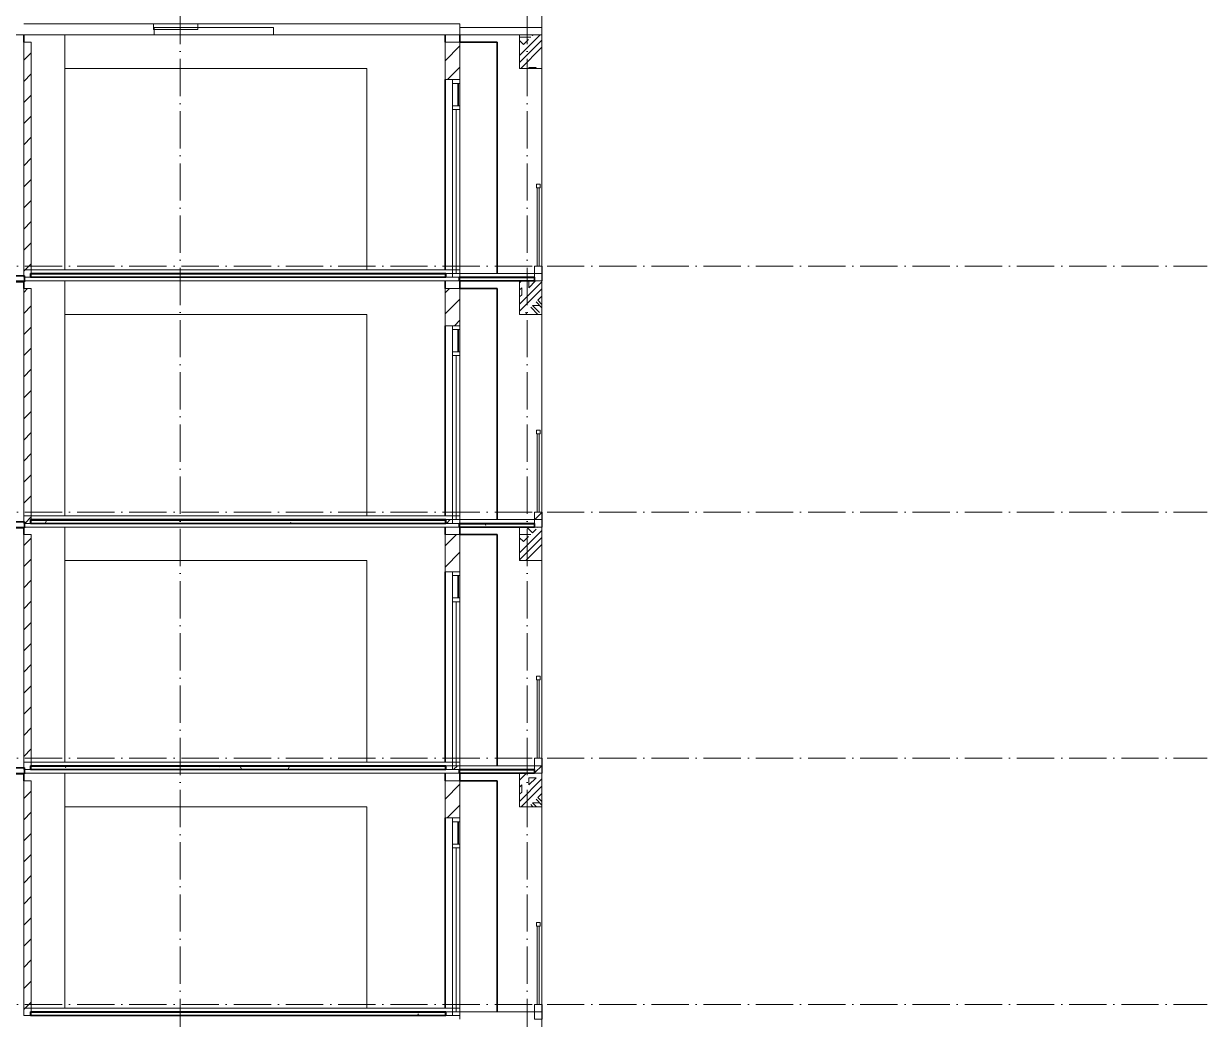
# Model space of a CAD drawing. Header units: millimetres. Extents: x -4940 to 55609, y -15283 to 93540.
# Drawn here: x 35650 to 51521, y 67900 to 81250 of the extents above; entities that cross this region are included whole.
import ezdxf

# ---------------------------------------------------------------- set-up
doc = ezdxf.new("R2010")
doc.units = ezdxf.units.MM
doc.linetypes.add('Grid Line', pattern=[14, 10, -2, 0, -2])
for name, color, linetype, lineweight in [('A-FLOR-HRAL', 41, 'Continuous', 5), ('A-FLOR-MCUT', 3, 'Continuous', 9), ('CUA', 31, 'Continuous', 9), ('HATCH-TUONG', 152, 'Continuous', 9), ('NET CAT', 3, 'Continuous', 5), ('NET CATConcrete', 3, 'Continuous', 5), ('NET THAY 2', 55, 'Continuous', 5), ('NET-CAT', 3, 'Continuous', 9), ('NET-THAY', 2, 'Continuous', 15), ('TRUC', 225, 'Continuous', 5)]:
    doc.layers.add(name, color=color, linetype=linetype, lineweight=lineweight)
pattern_1 = [(0, (21278.48, 39800), (1625.6, 406.4), [67.056, -1152.144, 67.056, -1152.144, -6502.4]), (0, (21278.48, 39800), (1625.6, 406.4), [-2438.4, 67.056, -2371.344, 67.056, -1152.144, -2844.8]), (0, (21278.48, 39800), (1625.6, 406.4), [-6096, 67.056, -745.744, 67.056, -1964.944]), (120, (21888.08, 40003.2), (-1164.7527, 1204.611), [67.056, -1152.144, 67.056, -7654.544]), (120, (21888.08, 40003.2), (-1164.7527, 1204.611), [-1286.256, -1152.144, 67.056, -2371.344, -4064]), (120, (21888.08, 40003.2), (-1164.7527, 1204.611), [-4876.8, 67.056, -1152.144, 67.056, -2777.744]), (120, (21888.08, 40003.2), (-1164.7527, 1204.611), [-6163.056, -745.744, 67.056, -1964.944]), (240, (22091.28, 40816), (-460.8473, -1611.011), [67.056, -1152.144, 67.056, -7654.544]), (240, (22091.28, 40816), (-460.8473, -1611.011), [-1286.256, -1152.144, 67.056, -2371.344, -4064]), (240, (22091.28, 40816), (-460.8473, -1611.011), [-4876.8, 67.056, -1152.144, 67.056, -2777.744]), (240, (22091.28, 40816), (-460.8473, -1611.011), [-6163.056, -745.744, 67.056, -1964.944])]
pattern_2 = [(45, (21278.48, 39800), (-141.42136, 141.42136), [])]
pattern_3 = [(45, (21373.7, 39800), (-476.246, 476.246), []), (45, (21469, 39800), (-476.246, 476.246), []), (45, (21278.5, 39800), (-476.246, 476.246), []), (45, (21754.7, 39800), (-476.246, 476.246), []), (45, (21850, 39800), (-476.246, 476.246), []), (0, (21659.5, 39895.25), (0, 952.5), [95.25, -857.25]), (0, (21754.7, 39990.5), (0, 952.5), [95.25, -857.25]), (45, (21659.5, 39895.25), (0, 952.491), [134.684, -1212.342]), (45, (21754.7, 39895.25), (0, 952.491), [134.684, -1212.342]), (0, (21659.5, 39895.25), (0, 952.5), [95.25, -857.25]), (90, (21183.2, 39895.25), (-952.5, 6e-14), [95.25, -857.25]), (90, (21278.5, 39895.25), (-952.5, 6e-14), [190.5, -762]), (45, (21183.2, 39990.5), (0, 952.491), [134.684, -1212.342]), (90, (22040.5, 40181), (-952.5, 6e-14), [95.25, -857.25]), (0, (21945.2, 40181), (0, 952.5), [95.25, -857.25]), (45, (21945.2, 40181), (0, 952.491), [134.684, -1212.342]), (0, (22135.7, 39895.25), (0, 952.5), [95.25, -857.25]), (0, (22135.7, 40371.5), (0, 952.5), [95.25, -857.25]), (90, (22326.2, 40466.75), (-952.5, 6e-14), [95.25, -857.25]), (45, (22135.7, 40371.5), (0, 952.491), [269.367, -1077.659]), (45, (22231, 40371.5), (0, 952.491), [134.684, -1212.342]), (45, (22421.5, 40562), (0, 952.491), [134.684, -1212.342]), (0, (22421.5, 40657.25), (0, 952.5), [95.25, -857.25]), (90, (22421.5, 40562), (-952.5, 6e-14), [95.25, -857.25]), (0, (21754.7, 40562), (0, 952.5), [95.25, -857.25]), (0, (21945.2, 40657.25), (0, 952.5), [95.25, -857.25]), (90, (21850, 40562), (-952.5, 6e-14), [95.25, -857.25]), (90, (21945.2, 40562), (-952.5, 6e-14), [95.25, -857.25]), (45, (21754.7, 40562), (0, 952.491), [134.684, -1212.342]), (45, (21945.2, 40562), (0, 952.491), [134.684, -1212.342]), (135, (21397.46, 40014.8), (-952.491, 6e-14), [134.684, -1212.342]), (135, (21516.6, 40133.4), (-952.491, 6e-14), [134.683, -1212.342]), (135, (21588.04, 40204.8), (-952.491, 6e-14), [134.683, -1212.342]), (135, (21611.85, 40228.6), (-952.491, 6e-14), [134.683, -1212.342]), (135, (21659.5, 40276.25), (-952.491, 6e-14), [134.683, -1212.342]), (135, (21683.3, 40300.06), (-952.491, 6e-14), [134.683, -1212.342]), (135, (21754.7, 40371.5), (-952.491, 6e-14), [134.683, -1212.342]), (135, (21802.35, 40419.1), (-952.491, 6e-14), [134.683, -1212.342]), (45, (21397.46, 40014.8), (0, 952.491), [95.25, -1251.775]), (45, (21516.6, 40133.4), (0, 952.491), [67.361, -1279.665]), (45, (21683.3, 40300.06), (0, 952.491), [67.361, -1279.665]), (45, (21588.04, 40395.3), (0, 952.491), [67.361, -1279.665]), (45, (21754.7, 40371.5), (0, 952.491), [67.361, -1279.665]), (45, (21659.5, 40466.75), (0, 952.491), [67.361, -1279.665]), (0, (21302.7, 40109.5), (0, 952.5), [190.043, -762.457]), (0, (21516.6, 40323.9), (0, 952.5), [95.25, -857.25])]

# ---------------------------------------------------------------- blocks, each defined once
blk = doc.blocks.new('ALC1807-ASCENT PLAZA-TANG 23_rvt-1-MẶT CẮT A-A')
at = {"layer": 'NET-CAT', "color": 250, "lineweight": 15}
for p, q in [((37390, 81250), (37390, 81170)), ((37390, 81170), (37983, 81170)), ((37983, 81170), (37983, 81250))]:
    blk.add_line(p, q, dxfattribs=at)
blk = doc.blocks.new('CUA LO GIA - DB6-60239-MẶT CẮT A-A')
at = {"layer": 'CUA', "color": 130}
for p, q in [((41500, 24400), (41400, 24400)), ((41400, 24400), (41400, 24350)), ((41400, 24350), (41500, 24350)), ((41400, 24350), (41400, 24050)), ((41480, 24350), (41470, 24350)), ((41470, 24350), (41470, 24050)), ((41480, 24050), (41480, 24350)), ((41500, 24350), (41500, 24400)), ((41500, 24350), (41500, 24050)), ((41500, 24050), (41400, 24050)), ((41400, 24050), (41400, 24000)), ((41400, 24000), (41500, 24000)), ((41400, 24000), (41400, 21800)), ((41450, 24000), (41400, 24000)), ((41450, 21800), (41450, 24000)), ((41470, 24050), (41480, 24050)), ((41500, 24000), (41500, 24050)), ((41500, 24000), (41500, 21850)), ((41500, 21800), (41400, 21800)), ((41400, 21800), (41400, 21750)), ((41400, 21800), (41450, 21800)), ((41400, 21750), (41500, 21750)), ((41500, 21750), (41500, 21800))]:
    blk.add_line(p, q, dxfattribs=at)
blk = doc.blocks.new('Railing - 25mm-77671-MẶT CẮT A-A')
at = {"layer": 'NET THAY 2', "color": 130, "lineweight": 9}
for p, q in [((42537, 22950), (42537, 21900)), ((42562, 21900), (42562, 22950))]:
    blk.add_line(p, q, dxfattribs=at)
blk = doc.blocks.new('Railing - Railing-227109-MẶT CẮT A-A')
at = {"layer": 'A-FLOR-HRAL', "color": 130, "lineweight": 9}
for p, q in [((42525, 23000), (42525, 22950)), ((42575, 23000), (42525, 23000)), ((42525, 22950), (42575, 22950)), ((42575, 22950), (42575, 23000))]:
    blk.add_line(p, q, dxfattribs=at)
blk.add_blockref('Railing - 25mm-77671-MẶT CẮT A-A', (0, 0))
blk = doc.blocks.new('ALC1807-ASCENT PLAZA-TANG DIEN HINH-TANG 5_rvt-15-MẶT CẮT A-A')
at = {"layer": 'HATCH-TUONG'}
h = blk.add_hatch(dxfattribs=at)
h.set_pattern_fill('FP_10', color=130, style=0, pattern_type=2)
h.set_pattern_definition(pattern_2)
h.paths.add_polyline_path([(35650, 67950), (35750, 67950), (35750, 71100), (35650, 71100), (35650, 67950)], flags=0)
h = blk.add_hatch(dxfattribs=at)
h.set_pattern_fill('FP_10', color=130, style=0, pattern_type=2)
h.set_pattern_definition(pattern_2)
h.paths.add_polyline_path([(41500, 67950), (41500, 68000), (41300, 68000), (41300, 67950)], flags=0)
h.paths.add_polyline_path([(41500, 70600), (41500, 71100), (41300, 71100), (41300, 70600)], flags=0)
h = blk.add_hatch(dxfattribs=at)
h.set_pattern_fill('FP_10', color=130, style=0, pattern_type=2)
h.set_pattern_definition(pattern_2)
h.paths.add_polyline_path([(42500, 67900), (42600, 67900), (42600, 68100), (42500, 68100)], flags=0)
at = {"layer": 'NET CAT', "lineweight": 9}
h = blk.add_hatch(dxfattribs=at)
h.set_pattern_fill('FP_9', color=130, style=0, pattern_type=2)
h.set_pattern_definition(pattern_1)
h.paths.add_polyline_path([(40521, 67950), (41310, 67950), (41310, 67990), (35740, 67990), (35740, 67950), (37274, 67950)], flags=0)
at = {"layer": 'A-FLOR-MCUT', "color": 130}
blk.add_line((41310, 67990), (35740, 67990), dxfattribs=at)
at = {"layer": 'NET-CAT', "color": 130}
for p, q in [((35750, 71100), (35650, 71100)), ((35650, 71100), (35650, 67950)), ((35750, 67950), (35750, 71100)), ((41300, 71100), (41300, 70600)), ((41500, 71100), (41300, 71100)), ((41500, 70600), (41500, 71100)), ((41300, 70600), (41500, 70600)), ((42500, 68100), (42500, 67900)), ((42600, 68100), (42500, 68100)), ((42600, 67900), (42600, 68100)), ((35650, 67950), (35750, 67950)), ((41300, 68000), (41300, 67950)), ((41500, 68000), (41300, 68000)), ((41300, 67950), (41500, 67950)), ((41500, 67950), (41500, 68000)), ((42500, 67900), (42600, 67900))]:
    blk.add_line(p, q, dxfattribs=at)
at = {"layer": 'NET-CAT', "color": 50, "lineweight": 35}
for p, q in [((41310, 68000), (35740, 68000)), ((35740, 68000), (35740, 67950)), ((35740, 67950), (41310, 67950)), ((41310, 67950), (41310, 68000))]:
    blk.add_line(p, q, dxfattribs=at)
at = {"layer": 'NET-THAY', "color": 50, "lineweight": 35}
for p, q in [((35650, 71100), (35650, 71190)), ((41300, 71100), (41300, 71200)), ((41500, 71200), (41500, 71100)), ((41900, 71100), (41500, 71100)), ((41900, 71100), (42000, 71100)), ((42000, 71100), (42000, 68000)), ((41300, 68050), (41300, 70600))]:
    blk.add_line(p, q, dxfattribs=at)
at = {"color": 50, "lineweight": 35}
for name in ['CUA LO GIA - DB6-60239-MẶT CẮT A-A', 'Railing - Railing-227109-MẶT CẮT A-A']:
    blk.add_blockref(name, (0, 46200), dxfattribs=at)
blk = doc.blocks.new('ALC1807-ASCENT PLAZA-TANG DIEN HINH-TANG 5_rvt-16-MẶT CẮT A-A')
at = {"layer": 'HATCH-TUONG'}
h = blk.add_hatch(dxfattribs=at)
h.set_pattern_fill('FP_10', color=130, style=0, pattern_type=2)
h.set_pattern_definition(pattern_2)
h.paths.add_polyline_path([(35650, 71250), (35750, 71250), (35750, 74400), (35650, 74400), (35650, 71250)], flags=0)
h = blk.add_hatch(dxfattribs=at)
h.set_pattern_fill('FP_10', color=130, style=0, pattern_type=2)
h.set_pattern_definition(pattern_2)
h.paths.add_polyline_path([(41500, 71250), (41500, 71300), (41300, 71300), (41300, 71250)], flags=0)
h.paths.add_polyline_path([(41500, 73900), (41500, 74400), (41300, 74400), (41300, 73900)], flags=0)
h = blk.add_hatch(dxfattribs=at)
h.set_pattern_fill('FP_10', color=130, style=0, pattern_type=2)
h.set_pattern_definition(pattern_2)
h.paths.add_polyline_path([(42500, 71200), (42600, 71200), (42600, 71400), (42500, 71400)], flags=0)
at = {"layer": 'NET CAT', "lineweight": 9}
h = blk.add_hatch(dxfattribs=at)
h.set_pattern_fill('FP_9', color=130, style=0, pattern_type=2)
h.set_pattern_definition(pattern_1)
h.paths.add_polyline_path([(40521, 71290), (41310, 71290), (41310, 71300), (35740, 71300), (35740, 71290), (37274, 71290)], flags=0)
h = blk.add_hatch(dxfattribs=at)
h.set_pattern_fill('FP_9', color=130, style=0, pattern_type=2)
h.set_pattern_definition(pattern_1)
h.paths.add_polyline_path([(40521, 71250), (41310, 71250), (41310, 71290), (35740, 71290), (35740, 71250), (37274, 71250)], flags=0)
at = {"layer": 'A-FLOR-MCUT', "color": 130}
for p, q in [((41310, 71290), (35740, 71290)), ((42500, 71240), (41490, 71240))]:
    blk.add_line(p, q, dxfattribs=at)
at = {"layer": 'NET-CAT', "color": 130}
for p, q in [((35750, 74400), (35650, 74400)), ((35650, 74400), (35650, 71250)), ((35750, 71250), (35750, 74400)), ((41300, 74400), (41300, 73900)), ((41500, 74400), (41300, 74400)), ((41500, 73900), (41500, 74400)), ((41300, 73900), (41500, 73900)), ((41300, 71300), (41300, 71250)), ((41500, 71300), (41300, 71300)), ((41500, 71250), (41500, 71300)), ((42500, 71400), (42500, 71200)), ((42600, 71400), (42500, 71400)), ((42600, 71200), (42600, 71400)), ((35650, 71250), (35750, 71250)), ((41300, 71250), (41500, 71250)), ((42500, 71200), (42600, 71200))]:
    blk.add_line(p, q, dxfattribs=at)
at = {"layer": 'NET-CAT', "color": 50, "lineweight": 35}
for p, q in [((35660, 71270), (33750, 71270)), ((35660, 71190), (35660, 71270)), ((41310, 71300), (35740, 71300)), ((35740, 71300), (35740, 71250)), ((41310, 71250), (41310, 71300)), ((33750, 71190), (35660, 71190)), ((35740, 71250), (41310, 71250)), ((42500, 71250), (41490, 71250)), ((41490, 71250), (41490, 71200)), ((41490, 71200), (42500, 71200)), ((42500, 71200), (42500, 71250))]:
    blk.add_line(p, q, dxfattribs=at)
at = {"layer": 'NET-THAY', "color": 50, "lineweight": 35}
for p, q in [((35650, 74400), (35650, 74490)), ((41300, 74400), (41300, 74500)), ((41500, 74500), (41500, 74400)), ((41900, 74400), (41500, 74400)), ((41900, 74400), (42000, 74400)), ((42000, 74400), (42000, 71300)), ((41300, 71350), (41300, 73900))]:
    blk.add_line(p, q, dxfattribs=at)
at = {"color": 50, "lineweight": 35}
for name in ['CUA LO GIA - DB6-60239-MẶT CẮT A-A', 'Railing - Railing-227109-MẶT CẮT A-A']:
    blk.add_blockref(name, (0, 49500), dxfattribs=at)
blk = doc.blocks.new('ALC1807-ASCENT PLAZA-TANG DIEN HINH-TANG 5_rvt-17-MẶT CẮT A-A')
at = {"layer": 'HATCH-TUONG'}
h = blk.add_hatch(dxfattribs=at)
h.set_pattern_fill('FP_10', color=130, style=0, pattern_type=2)
h.set_pattern_definition(pattern_2)
h.paths.add_polyline_path([(35650, 74550), (35750, 74550), (35750, 77700), (35650, 77700), (35650, 74550)], flags=0)
h = blk.add_hatch(dxfattribs=at)
h.set_pattern_fill('FP_10', color=130, style=0, pattern_type=2)
h.set_pattern_definition(pattern_2)
h.paths.add_polyline_path([(41500, 74550), (41500, 74600), (41300, 74600), (41300, 74550)], flags=0)
h.paths.add_polyline_path([(41500, 77200), (41500, 77700), (41300, 77700), (41300, 77200)], flags=0)
h = blk.add_hatch(dxfattribs=at)
h.set_pattern_fill('FP_10', color=130, style=0, pattern_type=2)
h.set_pattern_definition(pattern_2)
h.paths.add_polyline_path([(42500, 74500), (42600, 74500), (42600, 74700), (42500, 74700)], flags=0)
at = {"layer": 'NET CAT', "lineweight": 9}
h = blk.add_hatch(dxfattribs=at)
h.set_pattern_fill('FP_9', color=130, style=0, pattern_type=2)
h.set_pattern_definition(pattern_1)
h.paths.add_polyline_path([(40521, 74550), (41310, 74550), (41310, 74590), (35740, 74590), (35740, 74550), (37274, 74550)], flags=0)
h = blk.add_hatch(dxfattribs=at)
h.set_pattern_fill('FP_9', color=130, style=0, pattern_type=2)
h.set_pattern_definition(pattern_1)
h.paths.add_polyline_path([(41490, 74500), (42500, 74500), (42500, 74540), (41490, 74540)], flags=0)
at = {"layer": 'A-FLOR-MCUT', "color": 130}
for p, q in [((41310, 74590), (35740, 74590)), ((42500, 74540), (41490, 74540))]:
    blk.add_line(p, q, dxfattribs=at)
at = {"layer": 'NET-CAT', "color": 130}
for p, q in [((35750, 77700), (35650, 77700)), ((35650, 77700), (35650, 74550)), ((35750, 74550), (35750, 77700)), ((41300, 77700), (41300, 77200)), ((41500, 77700), (41300, 77700)), ((41500, 77200), (41500, 77700)), ((41300, 77200), (41500, 77200)), ((41300, 74600), (41300, 74550)), ((41500, 74600), (41300, 74600)), ((41500, 74550), (41500, 74600)), ((42500, 74700), (42500, 74500)), ((42600, 74700), (42500, 74700)), ((42600, 74500), (42600, 74700)), ((35650, 74550), (35750, 74550)), ((41300, 74550), (41500, 74550)), ((42500, 74500), (42600, 74500))]:
    blk.add_line(p, q, dxfattribs=at)
at = {"layer": 'NET-CAT', "color": 50, "lineweight": 35}
for p, q in [((41310, 74600), (35740, 74600)), ((35740, 74600), (35740, 74550)), ((41310, 74550), (41310, 74600)), ((35660, 74570), (33750, 74570)), ((33750, 74490), (35660, 74490)), ((35660, 74490), (35660, 74570)), ((35740, 74550), (41310, 74550)), ((42500, 74550), (41490, 74550)), ((41490, 74550), (41490, 74500)), ((41490, 74500), (42500, 74500)), ((42500, 74500), (42500, 74550))]:
    blk.add_line(p, q, dxfattribs=at)
at = {"layer": 'NET-THAY', "color": 50, "lineweight": 35}
for p, q in [((35650, 77700), (35650, 77790)), ((41300, 77700), (41300, 77800)), ((41500, 77800), (41500, 77700)), ((41900, 77700), (41500, 77700)), ((41900, 77700), (42000, 77700)), ((42000, 77700), (42000, 74600)), ((41300, 74650), (41300, 77200))]:
    blk.add_line(p, q, dxfattribs=at)
at = {"color": 50, "lineweight": 35}
for name in ['CUA LO GIA - DB6-60239-MẶT CẮT A-A', 'Railing - Railing-227109-MẶT CẮT A-A']:
    blk.add_blockref(name, (0, 52800), dxfattribs=at)
blk = doc.blocks.new('ALC1807-ASCENT PLAZA-TANG DIEN HINH-TANG 5_rvt-18-MẶT CẮT A-A')
at = {"layer": 'HATCH-TUONG'}
h = blk.add_hatch(dxfattribs=at)
h.set_pattern_fill('FP_10', color=130, style=0, pattern_type=2)
h.set_pattern_definition(pattern_2)
h.paths.add_polyline_path([(35650, 77850), (35750, 77850), (35750, 81000), (35650, 81000), (35650, 77850)], flags=0)
h = blk.add_hatch(dxfattribs=at)
h.set_pattern_fill('FP_10', color=130, style=0, pattern_type=2)
h.set_pattern_definition(pattern_2)
h.paths.add_polyline_path([(41300, 77850), (41500, 77850), (41500, 77900), (41300, 77900)], flags=0)
h.paths.add_polyline_path([(41500, 80500), (41500, 81000), (41300, 81000), (41300, 80500)], flags=0)
h = blk.add_hatch(dxfattribs=at)
h.set_pattern_fill('FP_10', color=130, style=0, pattern_type=2)
h.set_pattern_definition(pattern_2)
h.paths.add_polyline_path([(42500, 77800), (42600, 77800), (42600, 78000), (42500, 78000)], flags=0)
at = {"layer": 'NET CAT', "lineweight": 9}
h = blk.add_hatch(dxfattribs=at)
h.set_pattern_fill('FP_9', color=130, style=0, pattern_type=2)
h.set_pattern_definition(pattern_1)
h.paths.add_polyline_path([(40521, 77890), (41310, 77890), (41310, 77900), (35740, 77900), (35740, 77890), (37274, 77890)], flags=0)
h = blk.add_hatch(dxfattribs=at)
h.set_pattern_fill('FP_9', color=130, style=0, pattern_type=2)
h.set_pattern_definition(pattern_1)
h.paths.add_polyline_path([(40521, 77850), (41310, 77850), (41310, 77890), (35740, 77890), (35740, 77850), (37274, 77850)], flags=0)
at = {"layer": 'A-FLOR-MCUT', "color": 130}
for p, q in [((41310, 77890), (35740, 77890)), ((42500, 77840), (41490, 77840))]:
    blk.add_line(p, q, dxfattribs=at)
at = {"layer": 'NET-CAT', "color": 130}
for p, q in [((35750, 81000), (35650, 81000)), ((35650, 81000), (35650, 77850)), ((35750, 77850), (35750, 81000)), ((41300, 81000), (41300, 80500)), ((41500, 81000), (41300, 81000)), ((41500, 80500), (41500, 81000)), ((41300, 80500), (41500, 80500)), ((42500, 78000), (42500, 77800)), ((42600, 78000), (42500, 78000)), ((42600, 77800), (42600, 78000)), ((35650, 77850), (35750, 77850)), ((41300, 77900), (41300, 77850)), ((41500, 77900), (41300, 77900)), ((41300, 77850), (41500, 77850)), ((41500, 77850), (41500, 77900)), ((42500, 77800), (42600, 77800))]:
    blk.add_line(p, q, dxfattribs=at)
at = {"layer": 'NET-CAT', "color": 50, "lineweight": 35}
for p, q in [((35660, 77870), (33750, 77870)), ((33750, 77790), (35660, 77790)), ((35660, 77790), (35660, 77870)), ((41310, 77900), (35740, 77900)), ((35740, 77900), (35740, 77850)), ((35740, 77850), (41310, 77850)), ((41310, 77850), (41310, 77900)), ((42500, 77850), (41490, 77850)), ((41490, 77850), (41490, 77800)), ((41490, 77800), (42500, 77800)), ((42500, 77800), (42500, 77850))]:
    blk.add_line(p, q, dxfattribs=at)
at = {"layer": 'NET-THAY', "color": 50, "lineweight": 35}
for p, q in [((35650, 81000), (35650, 81100)), ((41300, 81000), (41300, 81100)), ((41500, 81100), (41500, 81000)), ((41900, 81000), (41500, 81000)), ((41900, 81000), (42000, 81000)), ((42000, 81000), (42000, 77900)), ((41300, 77950), (41300, 80500))]:
    blk.add_line(p, q, dxfattribs=at)
at = {"color": 50, "lineweight": 35}
for name in ['CUA LO GIA - DB6-60239-MẶT CẮT A-A', 'Railing - Railing-227109-MẶT CẮT A-A']:
    blk.add_blockref(name, (0, 56100), dxfattribs=at)

msp = doc.modelspace()

# ---------------------------------------------------------------- hatches: boundary and pattern name
at = {"layer": 'NET CATConcrete'}
h = msp.add_hatch(dxfattribs=at)
h.set_pattern_fill('FP_1', color=256, style=0, pattern_type=2)
h.set_pattern_definition(pattern_3)
h.paths.add_polyline_path([(42299.9, 80650), (42599.9, 80650), (42599.9, 81100), (42299.9, 81100)], flags=0)
h = msp.add_hatch(dxfattribs=at)
h.set_pattern_fill('FP_1', color=256, style=0, pattern_type=2)
h.set_pattern_definition(pattern_3)
h.paths.add_polyline_path([(42599.9, 77350), (42599.9, 77800), (42299.9, 77800), (42299.9, 77350)], flags=0)
h = msp.add_hatch(dxfattribs=at)
h.set_pattern_fill('FP_1', color=256, style=0, pattern_type=2)
h.set_pattern_definition(pattern_3)
h.paths.add_polyline_path([(42599.9, 74050), (42599.9, 74500), (42299.9, 74500), (42299.9, 74050)], flags=0)
h = msp.add_hatch(dxfattribs=at)
h.set_pattern_fill('FP_1', color=256, style=0, pattern_type=2)
h.set_pattern_definition(pattern_3)
h.paths.add_polyline_path([(42299.9, 70750), (42599.9, 70750), (42599.9, 71200), (42299.9, 71200)], flags=0)

# ---------------------------------------------------------------- linework, layer by layer
at = {"layer": 'NET CAT'}
for p, q in [((42599.9, 81250), (42599.9, 81200)), ((36199.9, 77950), (36199.9, 81100)), ((40249.9, 80650), (40249.9, 77950)), ((42599.9, 80650), (42599.9, 78000)), ((36199.9, 77800), (36199.9, 74650)), ((40249.9, 77350), (40249.9, 74650)), ((42599.9, 77350), (42599.9, 74700)), ((36199.9, 71350), (36199.9, 74500)), ((40249.9, 74050), (40249.9, 71350)), ((42599.9, 74050), (42599.9, 71400)), ((36199.9, 68050), (36199.9, 71200)), ((40249.9, 70750), (40249.9, 68050)), ((42599.9, 70750), (42599.9, 68100))]:
    msp.add_line(p, q, dxfattribs=at)
at = {"layer": 'NET CAT', "lineweight": 13}
for p, q in [((42299.9, 81100), (42299.9, 80650)), ((42599.9, 80650), (42599.9, 81100)), ((42299.9, 80650), (42599.9, 80650)), ((42299.9, 77800), (42299.9, 77350)), ((42599.9, 77350), (42599.9, 77800)), ((42299.9, 77350), (42599.9, 77350)), ((42299.9, 74500), (42299.9, 74050)), ((42599.9, 74050), (42599.9, 74500)), ((42299.9, 74050), (42599.9, 74050)), ((42299.9, 71200), (42299.9, 70750)), ((42599.9, 70750), (42599.9, 71200)), ((42299.9, 70750), (42599.9, 70750))]:
    msp.add_line(p, q, dxfattribs=at)
at = {"layer": 'NET CATConcrete'}
for p, q in [((42599.9, 81100), (42299.9, 81100)), ((40249.9, 80650), (36199.9, 80650)), ((42599.9, 77800), (42299.9, 77800)), ((40249.9, 77350), (36199.9, 77350)), ((42599.9, 74500), (42299.9, 74500)), ((40249.9, 74050), (36199.9, 74050)), ((42599.9, 71200), (42299.9, 71200)), ((40249.9, 70750), (36199.9, 70750))]:
    msp.add_line(p, q, dxfattribs=at)
at = {"layer": 'NET-CAT', "lineweight": 15}
for p, q in [((41499.9, 81250), (35649.9, 81250)), ((38999.9, 81200), (37399.9, 81200)), ((37399.9, 81200), (37399.9, 81100)), ((38999.9, 81100), (38999.9, 81200)), ((41499.9, 81100), (41499.9, 81250)), ((42599.9, 81200), (41499.9, 81200)), ((41499.9, 81200), (41499.9, 81100)), ((42599.9, 81100), (42599.9, 81200)), ((33099.9, 81100), (42299.9, 81100)), ((41499.9, 77950), (35649.9, 77950)), ((41499.9, 77950), (41499.9, 77800)), ((33099.9, 77800), (42299.9, 77800)), ((42599.9, 77900), (41499.9, 77900)), ((42599.9, 77800), (42599.9, 77900)), ((41499.9, 74650), (35649.9, 74650)), ((41499.9, 74650), (41499.9, 74500)), ((42599.9, 74600), (41499.9, 74600)), ((42599.9, 74500), (42599.9, 74600)), ((33099.9, 74500), (42299.9, 74500)), ((41499.9, 71350), (35649.9, 71350)), ((41499.9, 71350), (41499.9, 71200)), ((42599.9, 71300), (41499.9, 71300)), ((42599.9, 71200), (42599.9, 71300)), ((33099.9, 71200), (42299.9, 71200)), ((41499.9, 68050), (35649.9, 68050)), ((41499.9, 68050), (41499.9, 67900)), ((42599.9, 68000), (41499.9, 68000)), ((42599.9, 67900), (42599.9, 68000))]:
    msp.add_line(p, q, dxfattribs=at)
at = {"layer": 'NET-THAY', "lineweight": 9}
for p, q in [((42299.9, 81100), (42599.9, 81100)), ((42299.9, 77800), (42599.9, 77800)), ((42299.9, 74500), (42599.9, 74500)), ((42299.9, 71200), (42599.9, 71200))]:
    msp.add_line(p, q, dxfattribs=at)
at = {"layer": 'TRUC', "linetype": 'Grid Line', "ltscale": 50}
for p, q in [((37749.9, -12136), (37749.9, 93540.4)), ((42399.9, -12136), (42399.9, 93540.4)), ((-4939.7, 78000), (51521, 78000)), ((-4939.7, 74700), (51521, 74700)), ((-4939.7, 71400), (51521, 71400)), ((-4939.7, 68100), (51521, 68100))]:
    msp.add_line(p, q, dxfattribs=at)
at = {"layer": 'TRUC', "linetype": 'Grid Line'}
msp.add_line((42599.9, -9596), (42599.9, 93540.4), dxfattribs=at)

# ---------------------------------------------------------------- block references
at = {"lineweight": 5}
for name in ['ALC1807-ASCENT PLAZA-TANG 23_rvt-1-MẶT CẮT A-A', 'ALC1807-ASCENT PLAZA-TANG DIEN HINH-TANG 5_rvt-18-MẶT CẮT A-A', 'ALC1807-ASCENT PLAZA-TANG DIEN HINH-TANG 5_rvt-17-MẶT CẮT A-A', 'ALC1807-ASCENT PLAZA-TANG DIEN HINH-TANG 5_rvt-16-MẶT CẮT A-A', 'ALC1807-ASCENT PLAZA-TANG DIEN HINH-TANG 5_rvt-15-MẶT CẮT A-A']:
    msp.add_blockref(name, (0, 0), dxfattribs=at)

doc.saveas('drawing.dxf')
